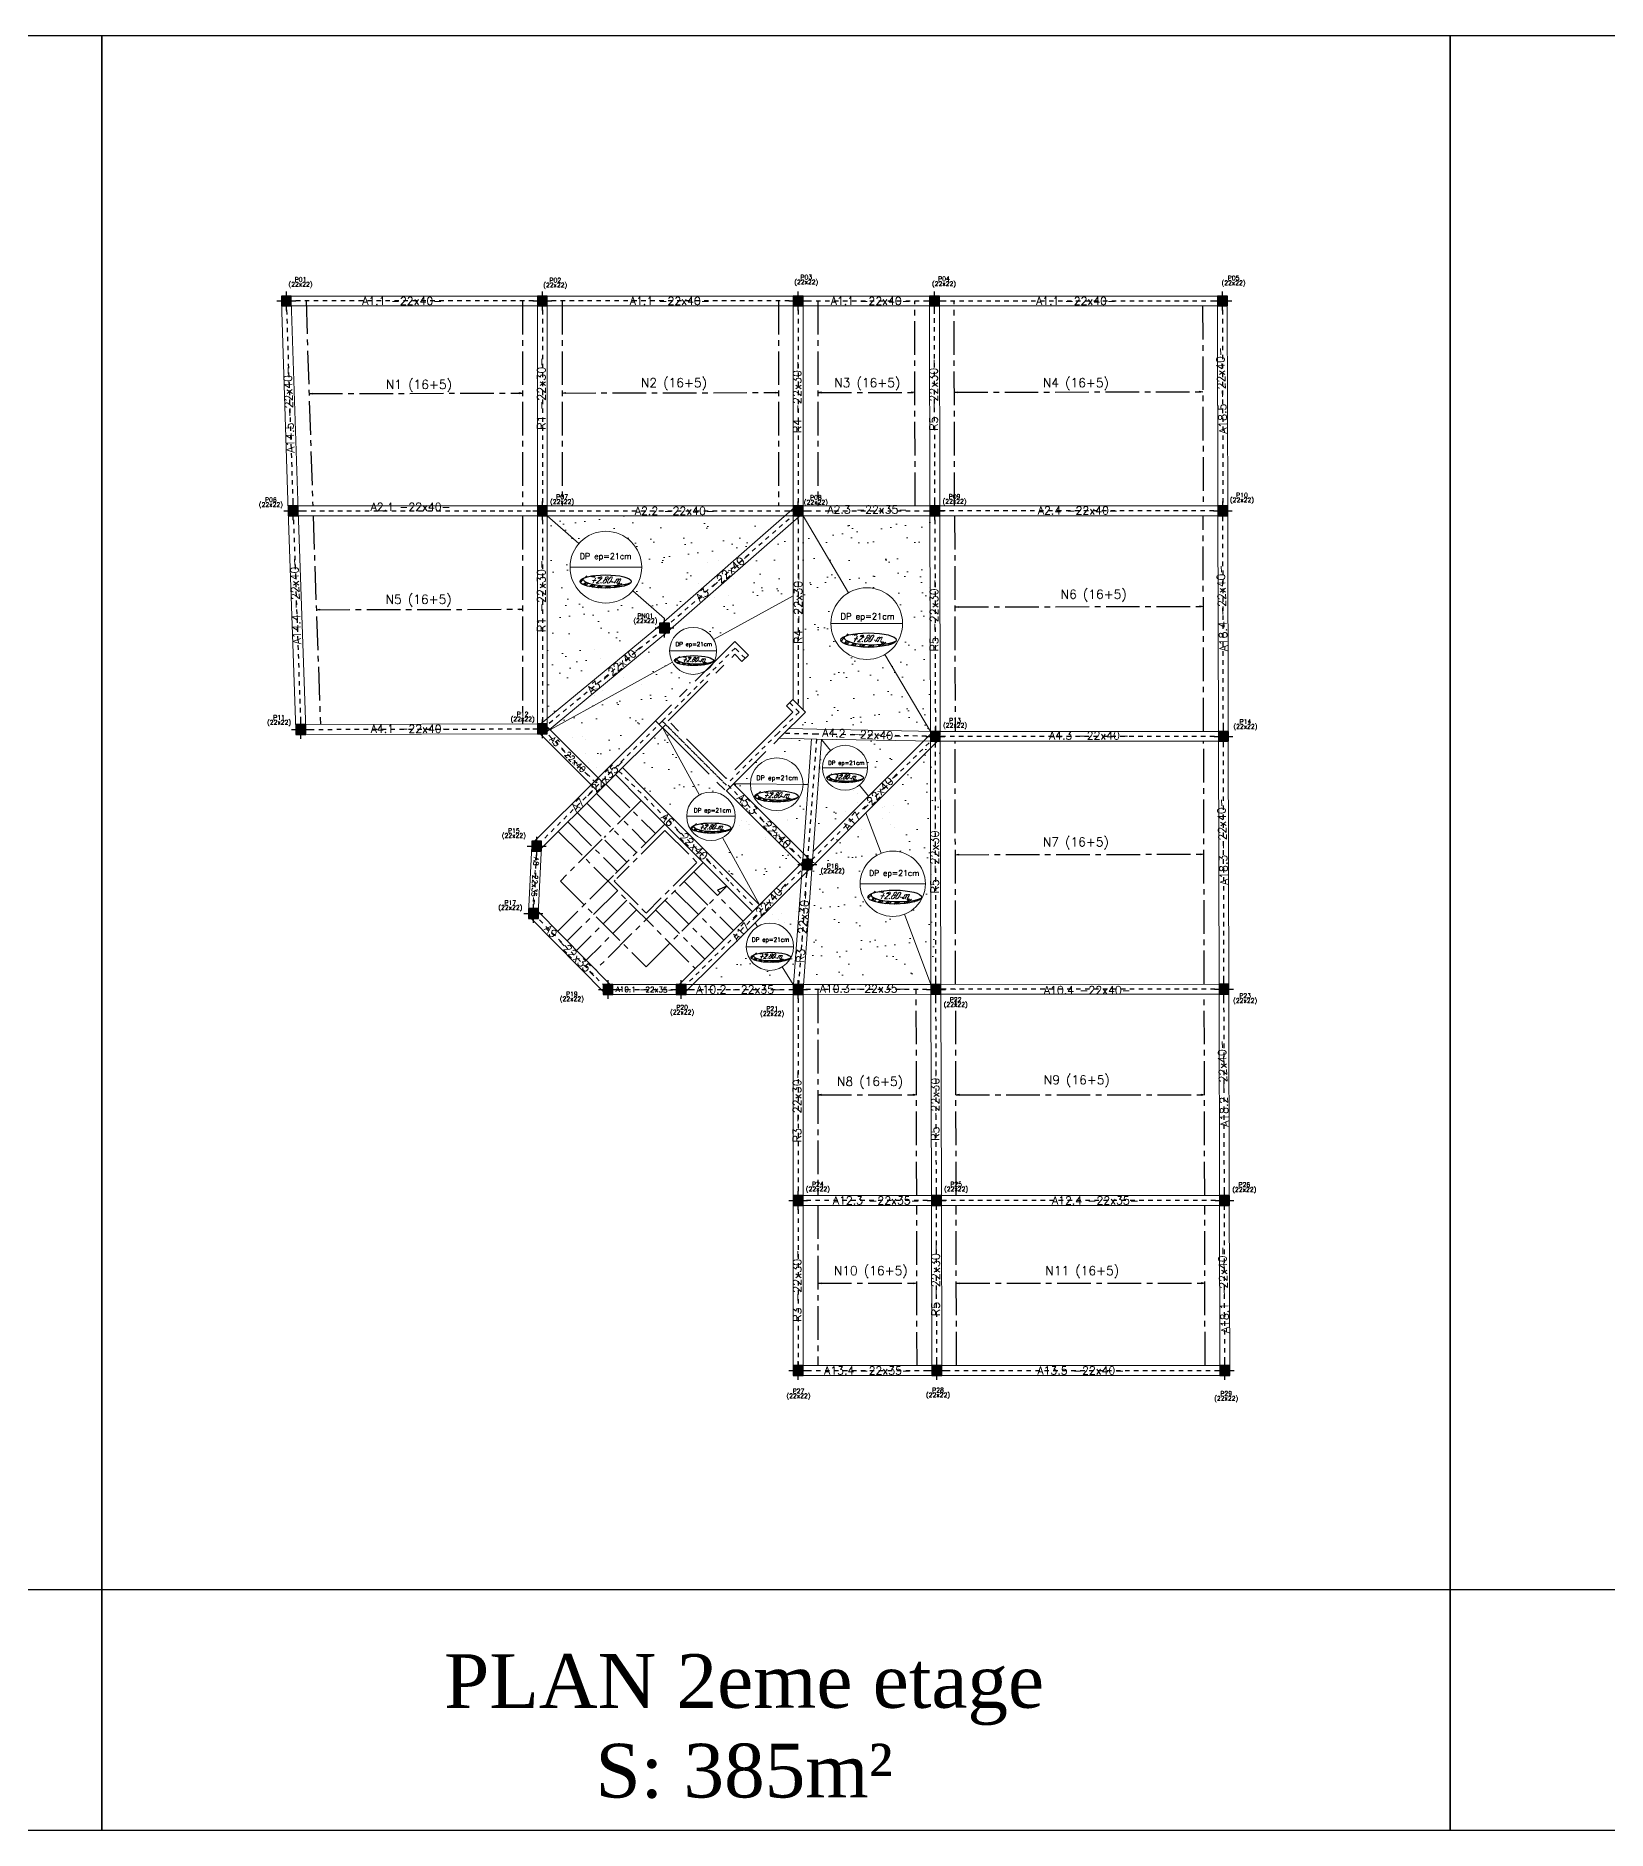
# Model space of a CAD drawing. Header units: millimetres. Extents: x 2068 to 2249, y 1667 to 1707.
# Drawn here: x 2157.22 to 2192.28, y 1667.4 to 1707.44 of the extents above; entities that cross this region are included whole.
import ezdxf
from ezdxf.enums import TextEntityAlignment as Align

# ---------------------------------------------------------------- set-up
doc = ezdxf.new("R2010")
doc.units = ezdxf.units.MM
for name, pattern in [('CENTER', [2, 1.25, -0.25, 0.25, -0.25]), ('CENTER2', [1.125, 0.75, -0.125, 0.125, -0.125]), ('CONTINU', [0])]:
    doc.linetypes.add(name, pattern=pattern)
for name, color, linetype in [('AXE', 1, 'CENTER'), ('Dalle Nervuree', 120, 'CONTINU'), ('Escalierr', 30, 'Continuous'), ('Poteaux', 7, 'Continuous'), ('texte poteau', 7, 'Continuous'), ('texte poutre', 7, 'Continuous'), ('Voiles', 6, 'CENTER')]:
    doc.layers.add(name, color=color, linetype=linetype)
for name, color, linetype, lineweight in [('dalle pleine', 170, 'Continuous', 20), ('Poutre', 50, 'Continuous', 20), ('Raidesseur', 3, 'Continuous', 20)]:
    doc.layers.add(name, color=color, linetype=linetype, lineweight=lineweight)
doc.styles.add('ROMANS', font='romans.shx', dxfattribs={"width": 0.65})
doc.styles.get("Standard").update_dxf_attribs({"font": 'arial.ttf'})
doc.styles.add('STYLE2', font='romanc.shx')
pattern_1 = [(37.5, (2124.0931, 1706.1646), (-0.025197, 0.7707295), [0, -0.608, 0, -0.68, 0, -0.65]), (7.5, (2124.0931, 1706.1646), (0.70791, 1.128858), [0, -0.328, 0, -0.548, 0, -0.21]), (327.5, (2123.6011, 1706.1646), (1.245657, 0.002264), [0, -0.2, 0, -0.72, 0, -0.94]), (317.5, (2123.6011, 1706.1646), (1.20245, 0.35107), [0, -0.1, 0, -0.472, 0, -0.54])]

# ---------------------------------------------------------------- blocks, each defined once
blk = doc.blocks.new('22x22')
at = {"layer": 'AXE', "linetype": 'Continuous', "true_color": 0x293189}
h = blk.add_hatch(color=177, dxfattribs=at)
h.dxf.hatch_style = 1
h.paths.add_polyline_path([(3053.938, 1761.828), (3053.828, 1761.828), (3053.828, 1761.718), (3053.938, 1761.718)])
h.paths.add_polyline_path([(3053.828, 1761.828), (3053.718, 1761.828), (3053.718, 1761.718), (3053.728, 1761.718), (3053.828, 1761.718), (3053.828, 1761.718)])
h.paths.add_polyline_path([(3053.828, 1761.718), (3053.728, 1761.718), (3053.718, 1761.718), (3053.718, 1761.608), (3053.828, 1761.608), (3053.828, 1761.618)])
h.paths.add_polyline_path([(3053.938, 1761.718), (3053.828, 1761.718), (3053.828, 1761.718), (3053.828, 1761.618), (3053.828, 1761.608), (3053.938, 1761.608)])
at = {"layer": 'Poteaux', "linetype": 'Continuous'}
for p, q in [((3053.618, 1761.718), (3053.728, 1761.718)), ((3053.728, 1761.718), (3053.828, 1761.718)), ((3053.828, 1761.828), (3053.828, 1761.928)), ((3053.828, 1761.718), (3053.828, 1761.828)), ((3053.828, 1761.718), (3053.938, 1761.718)), ((3053.828, 1761.618), (3053.828, 1761.718)), ((3053.828, 1761.508), (3053.828, 1761.618)), ((3053.938, 1761.718), (3054.038, 1761.718))]:
    blk.add_line(p, q, dxfattribs=at)
at = {"layer": 'Poteaux'}
blk.add_lwpolyline([(3053.938, 1761.608), (3053.938, 1761.828), (3053.718, 1761.828), (3053.718, 1761.608), (3053.938, 1761.608)], close=True, dxfattribs=at)
blk = doc.blocks.new('_ClosedBlank')
at = {"color": 0, "linetype": 'ByBlock', "lineweight": -2}
for p, q in [((-1, 0.17), (0, 0)), ((-1, 0.17), (-1, -0.17)), ((0, 0), (-1, -0.17))]:
    blk.add_line(p, q, dxfattribs=at)

msp = doc.modelspace()

# ---------------------------------------------------------------- hatches: boundary and pattern name
at = {"layer": 'dalle pleine', "linetype": 'Continuous'}
h = msp.add_hatch(dxfattribs=at)
h.set_pattern_fill('AR-SAND', scale=0.4)
h.set_pattern_definition(pattern_1)
h.paths.add_polyline_path([(2173.933, 1696.729), (2168.628, 1696.729), (2169.334, 1696.11, -0.692128), (2170.735, 1695.583, -0.181944), (2170.537, 1695.055), (2171.243, 1694.436), (2171.243, 1694.373)])
h.paths.add_polyline_path([(2171.133, 1694.278), (2171.133, 1694.336), (2171.201, 1694.336), (2171.243, 1694.373), (2171.243, 1694.436), (2170.537, 1695.055, -0.692128), (2169.135, 1695.583, -0.181944), (2169.334, 1696.11), (2168.628, 1696.729), (2168.628, 1692.207)])
h = msp.add_hatch(dxfattribs=at)
h.set_pattern_fill('AR-SAND', scale=0.4)
h.set_pattern_definition(pattern_1)
h.paths.add_polyline_path([(2174.335, 1696.729), (2175.349, 1695.013, -0.580692), (2176.556, 1694.324, -0.265269), (2176.163, 1693.635), (2177.177, 1691.918), (2177.167, 1696.729), (2177.166, 1696.729)])
h.paths.add_polyline_path([(2174.956, 1694.324, -0.265269), (2175.349, 1695.013), (2174.335, 1696.729), (2174.335, 1692.401), (2174.386, 1692.35), (2174.016, 1691.979), (2174.644, 1691.967), (2177.177, 1691.918), (2176.163, 1693.635, -0.580692)])
h.paths.add_polyline_path([(2177.396, 1693.552), (2177.396, 1695.464), (2177.122, 1695.464), (2177.122, 1693.552)], flags=9)
h = msp.add_hatch(dxfattribs=at)
h.set_pattern_fill('AR-SAND', scale=0.4)
h.set_pattern_definition(pattern_1)
h.paths.add_polyline_path([(2171.353, 1694.177), (2171.353, 1694.116), (2171.282, 1694.116), (2168.691, 1691.974), (2168.728, 1691.974), (2171.422, 1693.46, -0.126718), (2171.356, 1693.713, -0.775068), (2172.34, 1693.966), (2174.115, 1694.946), (2174.115, 1696.597)])
h.paths.add_polyline_path([(2169.531, 1692.603), (2170.928, 1693.827), (2170.751, 1694.028), (2169.354, 1692.804)], flags=24)
h = msp.add_hatch(dxfattribs=at)
h.set_pattern_fill('AR-SAND', scale=0.4)
h.set_pattern_definition(pattern_1)
h.paths.add_polyline_path([(2172.16, 1693.27, -0.431149), (2171.422, 1693.46), (2168.728, 1691.974), (2168.691, 1691.974), (2168.681, 1691.966), (2169.762, 1690.88), (2171.044, 1692.157), (2171.045, 1692.155)])
h = msp.add_hatch(dxfattribs=at)
h.set_pattern_fill('AR-SAND', scale=0.4)
h.set_pattern_definition(pattern_1)
h.paths.add_polyline_path([(2171.2, 1692.001), (2170.305, 1691.11), (2170.879, 1690.534), (2171.409, 1690.004), (2172.262, 1689.151), (2172.793, 1688.62), (2173.363, 1688.046), (2172.541, 1689.549, -0.569671), (2171.74, 1690.023, -0.274152), (2172.022, 1690.498)])
h = msp.add_hatch(dxfattribs=at)
h.set_pattern_fill('AR-SAND', scale=0.4)
h.set_pattern_definition(pattern_1)
h.paths.add_polyline_path([(2172.629, 1690.592), (2172.619, 1690.582), (2171.353, 1691.848), (2171.2, 1692.001), (2172.022, 1690.498, -0.569671), (2172.822, 1690.023, -0.274152), (2172.541, 1689.549), (2173.363, 1688.046), (2174.273, 1688.949)])
h = msp.add_hatch(dxfattribs=at)
h.set_pattern_fill('AR-SAND', scale=0.4)
h.set_pattern_definition(pattern_1)
h.paths.add_polyline_path([(2174.524, 1691.749), (2173.8, 1691.763), (2172.785, 1690.748), (2173.158, 1690.744, -1), (2174.335, 1690.733), (2174.449, 1690.732)])
h.paths.add_polyline_path([(2174.449, 1690.732), (2174.335, 1690.733, -1), (2173.158, 1690.744), (2172.785, 1690.748), (2174.337, 1689.196)])
h.paths.add_polyline_path([(2174.481, 1688.223), (2174.623, 1690.13), (2174.349, 1690.151), (2174.208, 1688.244)], flags=9)
h = msp.add_hatch(dxfattribs=at)
h.set_pattern_fill('AR-SAND', scale=0.4)
h.set_pattern_definition(pattern_1)
h.paths.add_polyline_path([(2177.398, 1691.696), (2177.177, 1691.696), (2174.548, 1689.067), (2174.539, 1688.944), (2174.539, 1688.838), (2174.531, 1688.838), (2174.343, 1686.269), (2177.19, 1686.271), (2176.595, 1687.836, -0.525051), (2175.609, 1688.517, -1), (2177.064, 1688.517, -0.311431), (2176.595, 1687.836), (2177.19, 1686.271), (2177.3, 1686.271), (2177.41, 1686.271)])
h.paths.add_polyline_path([(2177.409, 1688.148), (2177.409, 1690.06), (2177.134, 1690.06), (2177.134, 1688.148)], flags=25)
h = msp.add_hatch(dxfattribs=at)
h.set_pattern_fill('AR-SAND', scale=0.4)
h.set_pattern_definition(pattern_1)
h.paths.add_polyline_path([(2177.027, 1691.701), (2174.744, 1691.745), (2174.744, 1691.739), (2174.949, 1691.492, -0.63569), (2175.774, 1691.106, -0.222726), (2175.593, 1690.719), (2175.798, 1690.473)])
h.paths.add_polyline_path([(2175.798, 1690.473), (2175.593, 1690.719, -0.63569), (2174.768, 1691.106, -0.222726), (2174.949, 1691.492), (2174.744, 1691.739), (2174.56, 1689.235)])
h = msp.add_hatch(dxfattribs=at)
h.set_pattern_fill('AR-SAND', scale=0.4)
h.set_pattern_definition(pattern_1)
h.paths.add_polyline_path([(2174.298, 1688.663), (2173.269, 1687.643), (2173.319, 1687.561, -0.586883), (2174.122, 1687.112, -0.260332), (2173.872, 1686.664), (2174.115, 1686.269), (2174.123, 1686.269)])
h.paths.add_polyline_path([(2173.069, 1687.112, -0.260332), (2173.319, 1687.561), (2173.269, 1687.643), (2171.883, 1686.268), (2174.115, 1686.269), (2174.115, 1686.269), (2173.872, 1686.664, -0.586883)])
h.paths.add_polyline_path([(2174.481, 1688.223), (2174.623, 1690.13), (2174.349, 1690.151), (2174.208, 1688.244)], flags=9)
h = msp.add_hatch(dxfattribs=at)
h.set_pattern_fill('AR-SAND', scale=0.4)
h.set_pattern_definition(pattern_1)
h.paths.add_polyline_path([(2175.609, 1688.517, -0.311431), (2176.078, 1689.197), (2175.735, 1690.099), (2174.539, 1688.903), (2174.539, 1688.838), (2174.531, 1688.838), (2174.343, 1686.269), (2177.19, 1686.271), (2176.595, 1687.836, -0.525051)])
at = {"layer": 'texte poutre'}
h = msp.add_hatch(dxfattribs=at)
h.set_pattern_fill('GOST_GROUND', color=256, scale=0.013389, style=0)
h.set_pattern_definition([(45, (36605.35897, -4254.25171), (0.1893555743, -1e-17), [0.2677892213]), (45, (36605.39913, -4254.25171), (0.1893555743, -1e-17), [0.2677892213]), (45, (36605.4393, -4254.25171), (0.1893555743, -1e-17), [0.2677892213])])
edge = h.paths.add_edge_path()
edge.add_ellipse((2170, 1695.315), major_axis=(0.571, 0), ratio=0.257456, start_angle=171.1582, end_angle=330.0477, ccw=False)
edge.add_ellipse((2169.931, 1695.264), major_axis=(0.571, 0), ratio=0.257456, start_angle=150.0477, end_angle=351.1582)
h = msp.add_hatch(dxfattribs=at)
h.set_pattern_fill('GOST_GROUND', color=256, scale=0.014519, style=0)
h.set_pattern_definition([(45, (39516.14114, -4757.45031), (0.20532930636, -1e-17), [0.2903794898]), (45, (39516.1847, -4757.45031), (0.20532930636, -1e-17), [0.2903794898]), (45, (39516.22826, -4757.45031), (0.20532930636, -1e-17), [0.2903794898])])
edge = h.paths.add_edge_path()
edge.add_ellipse((2175.871, 1694.012), major_axis=(0.62, 0), ratio=0.257456, start_angle=171.1582, end_angle=330.0477, ccw=False)
edge.add_ellipse((2175.796, 1693.957), major_axis=(0.62, 0), ratio=0.257456, start_angle=150.0477, end_angle=351.1582)
h = msp.add_hatch(dxfattribs=at)
h.set_pattern_fill('GOST_GROUND', color=256, scale=0.010182, style=0)
h.set_pattern_definition([(45, (28357.34061, -2830.64285), (0.1439900482, -9e-18), [0.203632679]), (45, (28357.37116, -2830.64285), (0.1439900482, -9e-18), [0.203632679]), (45, (28357.4017, -2830.64285), (0.1439900482, -9e-18), [0.203632679])])
edge = h.paths.add_edge_path()
edge.add_ellipse((2171.954, 1693.535), major_axis=(0.435, 0), ratio=0.257456, start_angle=171.1582, end_angle=330.0477, ccw=False)
edge.add_ellipse((2171.901, 1693.497), major_axis=(0.435, 0), ratio=0.257456, start_angle=150.0477, end_angle=351.1582)
h = msp.add_hatch(dxfattribs=at)
h.set_pattern_fill('GOST_GROUND', color=256, scale=0.009597, style=0)
h.set_pattern_definition([(45, (26858.05497, -2573.6407), (0.13572713436, -9e-18), [0.1919471542]), (45, (26858.08376, -2573.6407), (0.13572713436, -9e-18), [0.1919471542]), (45, (26858.11255, -2573.6407), (0.13572713436, -9e-18), [0.1919471542])])
edge = h.paths.add_edge_path()
edge.add_ellipse((2175.325, 1690.916), major_axis=(0.41, 0), ratio=0.257456, start_angle=171.1582, end_angle=330.0477, ccw=False)
edge.add_ellipse((2175.275, 1690.88), major_axis=(0.41, 0), ratio=0.257456, start_angle=150.0477, end_angle=351.1582)
h = msp.add_hatch(dxfattribs=at)
h.set_pattern_fill('GOST_GROUND', color=256, scale=0.011383, style=0)
h.set_pattern_definition([(45, (31450.17509, -3367.7123), (0.1609869811, -1e-17), [0.227669972]), (45, (31450.20924, -3367.7123), (0.1609869811, -1e-17), [0.227669972]), (45, (31450.24339, -3367.7123), (0.1609869811, -1e-17), [0.227669972])])
edge = h.paths.add_edge_path()
edge.add_ellipse((2173.802, 1690.511), major_axis=(0.486, 0), ratio=0.257456, start_angle=171.1582, end_angle=330.0477, ccw=False)
edge.add_ellipse((2173.743, 1690.468), major_axis=(0.486, 0), ratio=0.257456, start_angle=150.0477, end_angle=351.1582)
h = msp.add_hatch(dxfattribs=at)
h.set_pattern_fill('GOST_GROUND', color=256, scale=0.010386, style=0)
h.set_pattern_definition([(45, (28883.74763, -2925.26134), (0.14688258585, -9e-18), [0.207723345]), (45, (28883.77879, -2925.26134), (0.14688258585, -9e-18), [0.207723345]), (45, (28883.80995, -2925.26134), (0.14688258585, -9e-18), [0.207723345])])
edge = h.paths.add_edge_path()
edge.add_ellipse((2172.337, 1689.801), major_axis=(0.443, 0), ratio=0.257456, start_angle=171.1582, end_angle=330.0477, ccw=False)
edge.add_ellipse((2172.283, 1689.761), major_axis=(0.443, 0), ratio=0.257456, start_angle=150.0477, end_angle=351.1582)
h = msp.add_hatch(dxfattribs=at)
h.set_pattern_fill('GOST_GROUND', color=256, scale=0.014053, style=0)
h.set_pattern_definition([(45, (38318.56302, -4556.17705), (0.19874077665, -1e-17), [0.2810619017]), (45, (38318.60517, -4556.17705), (0.19874077665, -1e-17), [0.2810619017]), (45, (38318.64733, -4556.17705), (0.19874077665, -1e-17), [0.2810619017])])
edge = h.paths.add_edge_path()
edge.add_ellipse((2176.454, 1688.273), major_axis=(0.6, 0), ratio=0.257456, start_angle=171.1582, end_angle=330.0477, ccw=False)
edge.add_ellipse((2176.381, 1688.22), major_axis=(0.6, 0), ratio=0.257456, start_angle=150.0477, end_angle=351.1582)
h = msp.add_hatch(dxfattribs=at)
h.set_pattern_fill('GOST_GROUND', color=256, scale=0.010281, style=0)
h.set_pattern_definition([(45, (28614.15475, -2881.33858), (0.14539280357, -9e-18), [0.2056164747]), (45, (28614.18559, -2881.33858), (0.14539280357, -9e-18), [0.2056164747]), (45, (28614.21644, -2881.33858), (0.14539280357, -9e-18), [0.2056164747])])
edge = h.paths.add_edge_path()
edge.add_ellipse((2173.669, 1686.914), major_axis=(0.439, 0), ratio=0.257456, start_angle=171.1582, end_angle=330.0477, ccw=False)
edge.add_ellipse((2173.616, 1686.875), major_axis=(0.439, 0), ratio=0.257456, start_angle=150.0477, end_angle=351.1582)

# ---------------------------------------------------------------- linework, layer by layer
for p, q in [((2158.685, 1707.44), (2128.595, 1707.44)), ((2158.685, 1667.396), (2158.685, 1707.44)), ((2188.776, 1707.44), (2158.685, 1707.44)), ((2158.685, 1707.44), (2158.685, 1667.396)), ((2188.776, 1667.396), (2188.776, 1707.44)), ((2218.866, 1707.44), (2188.776, 1707.44)), ((2188.776, 1707.44), (2188.776, 1667.396)), ((2128.595, 1672.769), (2158.685, 1672.769)), ((2158.685, 1672.769), (2188.776, 1672.769)), ((2188.776, 1672.769), (2218.866, 1672.769)), ((2128.595, 1667.396), (2158.685, 1667.396)), ((2158.685, 1667.396), (2188.776, 1667.396)), ((2188.776, 1667.396), (2218.866, 1667.396))]:
    msp.add_line(p, q)
at = {"layer": 'AXE', "linetype": 'CENTER2', "ltscale": 0.02}
for p, q in [((2168.518, 1701.524), (2162.804, 1701.524)), ((2162.804, 1701.524), (2162.956, 1696.839)), ((2174.225, 1701.524), (2168.518, 1701.524)), ((2168.518, 1701.524), (2168.518, 1696.839)), ((2174.225, 1701.524), (2174.225, 1696.839)), ((2174.225, 1701.524), (2183.692, 1701.524)), ((2177.276, 1696.839), (2177.266, 1701.524)), ((2183.692, 1701.523), (2183.703, 1696.839)), ((2162.956, 1696.839), (2168.518, 1696.839)), ((2162.956, 1696.839), (2162.956, 1696.839)), ((2162.956, 1696.839), (2163.129, 1691.962)), ((2168.518, 1696.839), (2174.225, 1696.839)), ((2168.518, 1696.839), (2168.518, 1696.839)), ((2168.518, 1696.839), (2168.518, 1691.974)), ((2171.243, 1694.226), (2174.225, 1696.839)), ((2174.225, 1696.839), (2177.276, 1696.839)), ((2174.225, 1696.839), (2174.225, 1696.839)), ((2174.225, 1696.839), (2174.225, 1692.511)), ((2183.703, 1696.839), (2177.276, 1696.839)), ((2177.276, 1696.839), (2177.288, 1691.806)), ((2183.714, 1691.806), (2183.703, 1696.839)), ((2168.518, 1691.974), (2171.243, 1694.226)), ((2171.193, 1692.149), (2172.819, 1693.776)), ((2173.043, 1693.552), (2172.819, 1693.776)), ((2174.245, 1692.35), (2173.769, 1691.873)), ((2174.245, 1692.35), (2174.033, 1692.562)), ((2163.129, 1691.962), (2168.518, 1691.974)), ((2163.129, 1691.962), (2163.129, 1691.962)), ((2171.193, 1692.149), (2168.391, 1689.359)), ((2168.518, 1691.974), (2168.518, 1691.974)), ((2168.518, 1691.974), (2169.762, 1690.724)), ((2171.193, 1692.149), (2172.619, 1690.723)), ((2173.769, 1691.873), (2172.636, 1690.741)), ((2174.642, 1691.857), (2173.908, 1691.871)), ((2177.288, 1691.806), (2174.642, 1691.857)), ((2177.288, 1691.806), (2174.429, 1688.948)), ((2174.634, 1691.747), (2174.429, 1688.948)), ((2177.3, 1686.161), (2177.288, 1691.806)), ((2183.714, 1691.806), (2177.288, 1691.806)), ((2177.288, 1691.806), (2177.288, 1691.806)), ((2183.727, 1686.165), (2183.714, 1691.806)), ((2169.762, 1690.724), (2169.762, 1690.724)), ((2174.429, 1688.948), (2172.636, 1690.741)), ((2168.391, 1689.359), (2168.317, 1687.852)), ((2174.429, 1688.948), (2171.615, 1686.158)), ((2174.429, 1688.948), (2174.225, 1686.159)), ((2174.429, 1688.948), (2174.429, 1688.948)), ((2168.317, 1687.852), (2169.983, 1686.157)), ((2169.983, 1686.157), (2171.615, 1686.158)), ((2169.983, 1686.157), (2169.983, 1686.157)), ((2171.615, 1686.158), (2174.225, 1686.159)), ((2171.615, 1686.158), (2171.615, 1686.158)), ((2177.3, 1686.161), (2174.225, 1686.159)), ((2174.225, 1686.159), (2174.225, 1681.449)), ((2174.225, 1686.159), (2174.225, 1686.159)), ((2183.727, 1686.165), (2177.3, 1686.161)), ((2177.311, 1681.449), (2177.3, 1686.161)), ((2177.3, 1686.161), (2177.3, 1686.161)), ((2183.737, 1681.449), (2183.727, 1686.165)), ((2177.311, 1681.449), (2174.225, 1681.449)), ((2174.225, 1681.449), (2174.225, 1677.653)), ((2174.225, 1681.449), (2174.225, 1681.449)), ((2177.319, 1677.654), (2177.311, 1681.449)), ((2183.737, 1681.449), (2177.311, 1681.449)), ((2177.311, 1681.449), (2177.311, 1681.449)), ((2183.746, 1677.654), (2183.737, 1681.449)), ((2174.225, 1677.653), (2177.319, 1677.654)), ((2174.225, 1677.653), (2174.225, 1677.653)), ((2177.319, 1677.654), (2183.746, 1677.654)), ((2177.319, 1677.654), (2177.319, 1677.654))]:
    msp.add_line(p, q, dxfattribs=at)
msp.add_lwpolyline([(2170.227, 1691.033), (2170.801, 1690.456), (2171.332, 1689.926), (2172.185, 1689.073), (2172.715, 1688.543), (2173.285, 1687.968)], dxfattribs=at)
at = {"layer": 'Dalle Nervuree', "linetype": 'CENTER2', "lineweight": 30}
for p, q in [((2163.244, 1701.538), (2163.393, 1696.949)), ((2168.078, 1701.524), (2168.078, 1696.949)), ((2168.958, 1701.524), (2168.958, 1696.949)), ((2173.785, 1701.524), (2173.785, 1696.949)), ((2174.665, 1701.524), (2174.665, 1696.949)), ((2176.836, 1696.949), (2176.826, 1701.523)), ((2177.716, 1696.949), (2177.706, 1701.525)), ((2183.252, 1701.413), (2183.263, 1696.949)), ((2163.311, 1699.456), (2168.078, 1699.467)), ((2168.958, 1699.469), (2173.785, 1699.479)), ((2174.665, 1699.481), (2176.83, 1699.485)), ((2177.71, 1699.487), (2183.257, 1699.499)), ((2163.4, 1696.729), (2163.565, 1692.073)), ((2168.078, 1696.729), (2168.078, 1692.083)), ((2176.836, 1696.838), (2176.836, 1696.839)), ((2177.717, 1696.729), (2177.727, 1691.916)), ((2183.274, 1691.916), (2183.263, 1696.729)), ((2177.721, 1694.695), (2183.267, 1694.707)), ((2163.474, 1694.634), (2168.078, 1694.644)), ((2177.74, 1686.271), (2177.728, 1691.696)), ((2183.287, 1686.275), (2183.274, 1691.696)), ((2177.733, 1689.165), (2183.28, 1689.177)), ((2174.665, 1686.159), (2174.665, 1681.559)), ((2176.871, 1681.559), (2176.86, 1686.16)), ((2177.74, 1686.161), (2177.74, 1686.162)), ((2177.751, 1681.559), (2177.74, 1686.051)), ((2183.297, 1681.559), (2183.287, 1686.055)), ((2174.665, 1683.806), (2176.865, 1683.806)), ((2177.745, 1683.807), (2183.292, 1683.807)), ((2177.751, 1681.449), (2177.751, 1681.45)), ((2174.665, 1681.339), (2174.665, 1677.763)), ((2176.879, 1677.763), (2176.871, 1681.339)), ((2177.759, 1677.764), (2177.751, 1681.339)), ((2183.306, 1677.764), (2183.298, 1681.339)), ((2174.665, 1679.601), (2176.875, 1679.601)), ((2177.755, 1679.601), (2183.302, 1679.602))]:
    msp.add_line(p, q, dxfattribs=at)
at = {"layer": 'dalle pleine', "linetype": 'Continuous'}
for p, q in [((2168.628, 1696.729), (2169.334, 1696.11)), ((2174.335, 1696.729), (2175.349, 1695.013)), ((2169.135, 1695.583), (2170.735, 1695.583)), ((2170.537, 1695.055), (2171.243, 1694.436)), ((2172.34, 1693.966), (2174.115, 1694.946)), ((2174.956, 1694.324), (2176.556, 1694.324)), ((2168.728, 1691.974), (2171.422, 1693.46)), ((2171.356, 1693.713), (2172.405, 1693.713)), ((2176.163, 1693.635), (2177.177, 1691.918)), ((2171.2, 1692.001), (2172.022, 1690.498)), ((2174.744, 1691.739), (2174.949, 1691.492)), ((2174.768, 1691.106), (2175.774, 1691.106)), ((2172.785, 1690.748), (2173.158, 1690.744)), ((2173.158, 1690.744), (2174.335, 1690.733)), ((2174.335, 1690.733), (2174.449, 1690.732)), ((2175.593, 1690.719), (2175.798, 1690.473)), ((2171.74, 1690.023), (2172.822, 1690.023)), ((2176.078, 1689.197), (2175.735, 1690.099)), ((2172.541, 1689.549), (2173.363, 1688.046)), ((2175.609, 1688.517), (2177.064, 1688.517)), ((2173.319, 1687.561), (2173.269, 1687.643)), ((2177.19, 1686.271), (2176.595, 1687.836)), ((2173.069, 1687.112), (2174.122, 1687.112)), ((2174.115, 1686.269), (2173.872, 1686.664))]:
    msp.add_line(p, q, dxfattribs=at)
for centre, radius in [((2169.935, 1695.583), 0.8), ((2175.756, 1694.324), 0.8), ((2171.881, 1693.713), 0.524), ((2175.271, 1691.106), 0.503), ((2173.747, 1690.739), 0.588), ((2172.281, 1690.023), 0.541), ((2176.337, 1688.517), 0.728), ((2173.596, 1687.112), 0.527)]:
    msp.add_circle(centre, radius, dxfattribs=at)
at = {"layer": 'Escalierr', "linetype": 'CENTER2', "lineweight": 30}
for p, q in [((2169.936, 1690.742), (2171.042, 1689.636)), ((2169.51, 1690.319), (2170.617, 1689.212)), ((2169.723, 1690.531), (2170.83, 1689.424)), ((2169.085, 1689.896), (2170.193, 1688.788)), ((2169.298, 1690.107), (2169.838, 1689.568)), ((2168.873, 1689.684), (2171.931, 1686.626)), ((2169.914, 1689.491), (2170.405, 1689)), ((2171.254, 1689.848), (2170.148, 1688.743)), ((2171.254, 1689.707), (2170.182, 1688.635)), ((2171.254, 1689.707), (2171.965, 1688.995)), ((2170.108, 1688.703), (2168.861, 1687.456)), ((2172.107, 1688.995), (2169.707, 1686.595)), ((2171.965, 1688.995), (2170.834, 1687.864)), ((2171.895, 1688.783), (2172.996, 1687.682)), ((2170.193, 1688.363), (2169.071, 1687.242)), ((2170.142, 1688.595), (2170.122, 1688.576)), ((2170.122, 1688.576), (2170.834, 1687.864)), ((2171.47, 1688.359), (2172.57, 1687.26)), ((2171.683, 1688.571), (2172.783, 1687.471)), ((2170.405, 1688.151), (2169.281, 1687.028)), ((2170.622, 1687.935), (2169.496, 1686.809)), ((2171.046, 1687.935), (2172.144, 1686.837)), ((2171.258, 1688.147), (2172.357, 1687.048))]:
    msp.add_line(p, q, dxfattribs=at)
for points in [[(2170.723, 1690.379), (2169.895, 1689.551)], [(2169.855, 1689.511), (2168.92, 1688.576), (2170.834, 1686.662), (2172.637, 1688.465), (2172.424, 1688.377), (2172.487, 1688.314)]]:
    msp.add_lwpolyline(points, dxfattribs=at)
at = {"layer": 'Poutre', "linetype": 'Continuous'}
for p, q in [((2162.694, 1701.52), (2162.846, 1696.836)), ((2162.914, 1701.634), (2183.582, 1701.634)), ((2162.914, 1701.527), (2163.066, 1696.843)), ((2162.914, 1701.414), (2183.582, 1701.414)), ((2183.582, 1701.414), (2183.593, 1696.949)), ((2183.802, 1701.414), (2183.813, 1696.949)), ((2162.846, 1696.835), (2163.019, 1691.958)), ((2162.956, 1696.949), (2168.518, 1696.949)), ((2162.956, 1696.729), (2168.518, 1696.729)), ((2163.066, 1696.843), (2163.239, 1691.966)), ((2168.518, 1696.949), (2174.225, 1696.949)), ((2168.518, 1696.729), (2174.225, 1696.729)), ((2171.17, 1694.309), (2174.153, 1696.922)), ((2171.315, 1694.144), (2174.298, 1696.757)), ((2174.115, 1696.839), (2174.115, 1692.621)), ((2174.225, 1696.949), (2177.276, 1696.949)), ((2174.225, 1696.729), (2177.276, 1696.729)), ((2174.335, 1696.839), (2174.335, 1692.401)), ((2183.703, 1696.949), (2177.276, 1696.949)), ((2183.703, 1696.729), (2177.276, 1696.729)), ((2183.604, 1691.806), (2183.593, 1696.839)), ((2183.824, 1691.807), (2183.813, 1696.84)), ((2168.448, 1692.059), (2171.173, 1694.311)), ((2168.588, 1691.889), (2171.313, 1694.142)), ((2163.129, 1692.072), (2168.518, 1692.084)), ((2163.129, 1691.852), (2168.518, 1691.864)), ((2171.115, 1692.227), (2168.313, 1689.437)), ((2168.44, 1691.896), (2169.761, 1690.569)), ((2171.27, 1692.071), (2168.468, 1689.281)), ((2168.596, 1692.051), (2169.917, 1690.724)), ((2174.644, 1691.967), (2174.016, 1691.979)), ((2177.21, 1691.884), (2174.56, 1689.235)), ((2177.29, 1691.916), (2174.644, 1691.967)), ((2183.714, 1691.916), (2177.288, 1691.916)), ((2174.64, 1691.747), (2173.8, 1691.763)), ((2177.365, 1691.729), (2174.507, 1688.87)), ((2177.285, 1691.696), (2174.64, 1691.747)), ((2183.714, 1691.696), (2177.288, 1691.696)), ((2183.617, 1686.165), (2183.604, 1691.806)), ((2183.837, 1686.165), (2183.824, 1691.807)), ((2174.507, 1689.026), (2172.785, 1690.748)), ((2174.351, 1688.87), (2172.629, 1690.592)), ((2168.281, 1689.364), (2168.207, 1687.858)), ((2168.501, 1689.354), (2168.427, 1687.847)), ((2174.384, 1689.058), (2174.351, 1689.026)), ((2174.352, 1689.026), (2171.538, 1686.236)), ((2174.507, 1688.87), (2171.693, 1686.08)), ((2168.396, 1687.929), (2170.029, 1686.267)), ((2168.239, 1687.775), (2169.904, 1686.08)), ((2169.983, 1686.267), (2171.615, 1686.268)), ((2171.615, 1686.268), (2174.225, 1686.269)), ((2177.3, 1686.271), (2174.225, 1686.269)), ((2183.727, 1686.275), (2177.3, 1686.271)), ((2169.983, 1686.047), (2171.615, 1686.048)), ((2171.615, 1686.048), (2174.225, 1686.049)), ((2177.3, 1686.051), (2174.225, 1686.049)), ((2183.727, 1686.055), (2177.3, 1686.051)), ((2183.627, 1681.449), (2183.617, 1686.165)), ((2183.847, 1681.45), (2183.837, 1686.165)), ((2177.311, 1681.559), (2174.225, 1681.559)), ((2183.737, 1681.559), (2177.311, 1681.559)), ((2183.636, 1677.654), (2183.627, 1681.449)), ((2183.856, 1677.654), (2183.847, 1681.45)), ((2177.311, 1681.339), (2174.225, 1681.339)), ((2183.737, 1681.339), (2177.311, 1681.339)), ((2174.225, 1677.763), (2177.319, 1677.764)), ((2174.225, 1677.543), (2177.319, 1677.544)), ((2177.319, 1677.764), (2183.746, 1677.764)), ((2177.319, 1677.544), (2183.746, 1677.544))]:
    msp.add_line(p, q, dxfattribs=at)
for points in [[(2170.305, 1691.11), (2170.879, 1690.534), (2171.409, 1690.004), (2172.262, 1689.151), (2172.793, 1688.62), (2173.363, 1688.046)], [(2170.149, 1690.955), (2170.723, 1690.379), (2171.254, 1689.848), (2172.107, 1688.995), (2172.637, 1688.465), (2173.207, 1687.891)]]:
    msp.add_lwpolyline(points, dxfattribs=at)
at = {"layer": 'Raidesseur', "linetype": 'Continuous'}
for p, q in [((2168.408, 1701.524), (2168.408, 1696.839)), ((2168.628, 1701.524), (2168.628, 1696.839)), ((2174.115, 1701.524), (2174.115, 1696.839)), ((2174.335, 1701.524), (2174.335, 1696.839)), ((2177.166, 1696.839), (2177.156, 1701.524)), ((2177.386, 1696.84), (2177.376, 1701.524)), ((2168.408, 1696.839), (2168.408, 1691.974)), ((2168.628, 1696.839), (2168.628, 1691.974)), ((2177.166, 1696.839), (2177.178, 1691.806)), ((2177.386, 1696.84), (2177.398, 1691.807)), ((2174.524, 1691.755), (2174.319, 1688.956)), ((2174.744, 1691.739), (2174.539, 1688.94)), ((2177.19, 1686.161), (2177.178, 1691.806)), ((2177.41, 1686.161), (2177.398, 1691.807)), ((2174.319, 1688.956), (2174.115, 1686.167)), ((2174.539, 1688.94), (2174.335, 1686.151)), ((2174.115, 1686.159), (2174.115, 1681.449)), ((2174.335, 1686.159), (2174.335, 1681.449)), ((2177.201, 1681.449), (2177.19, 1686.161)), ((2177.421, 1681.45), (2177.41, 1686.161)), ((2174.115, 1681.449), (2174.115, 1677.653)), ((2174.335, 1681.449), (2174.335, 1677.653)), ((2177.209, 1677.653), (2177.201, 1681.449)), ((2177.429, 1677.654), (2177.421, 1681.45))]:
    msp.add_line(p, q, dxfattribs=at)
at = {"layer": 'texte poutre'}
for centre, major_axis in [((2169.931, 1695.264), (0.571, 0)), ((2175.796, 1693.957), (0.62, 0)), ((2171.901, 1693.497), (0.435, 0)), ((2175.275, 1690.88), (0.41, 0)), ((2173.743, 1690.468), (0.486, 0)), ((2172.283, 1689.761), (0.443, 0)), ((2176.381, 1688.22), (0.6, 0)), ((2173.616, 1686.875), (0.439, 0))]:
    msp.add_ellipse(centre, major_axis=major_axis, ratio=0.257456, dxfattribs=at)
for centre, major_axis in [((2170, 1695.315), (0.571, 0)), ((2175.871, 1694.012), (0.62, 0)), ((2171.954, 1693.535), (0.435, 0)), ((2175.325, 1690.916), (0.41, 0)), ((2173.802, 1690.511), (0.486, 0)), ((2172.337, 1689.801), (0.443, 0)), ((2176.454, 1688.273), (0.6, 0)), ((2173.669, 1686.914), (0.439, 0))]:
    msp.add_ellipse(centre, major_axis=major_axis, ratio=0.257456, start_param=2.987275, end_param=5.760419, dxfattribs=at)
at = {"layer": 'Voiles'}
for p, q in [((2172.813, 1693.923), (2171.045, 1692.155)), ((2173.114, 1693.622), (2172.813, 1693.923)), ((2171.328, 1692.155), (2172.813, 1693.64)), ((2172.742, 1693.852), (2172.742, 1693.852)), ((2172.813, 1693.64), (2172.972, 1693.481)), ((2172.972, 1693.481), (2173.114, 1693.622)), ((2173.114, 1693.622), (2172.972, 1693.481)), ((2173.114, 1693.622), (2173.114, 1693.622)), ((2173.114, 1693.622), (2173.114, 1693.622)), ((2174.104, 1692.35), (2173.698, 1691.944)), ((2173.84, 1691.803), (2174.386, 1692.35)), ((2174.104, 1692.632), (2173.962, 1692.491)), ((2173.962, 1692.491), (2174.104, 1692.35)), ((2174.386, 1692.35), (2174.104, 1692.632)), ((2171.045, 1692.155), (2171.353, 1691.848)), ((2171.116, 1692.084), (2171.116, 1692.084)), ((2172.619, 1690.865), (2171.328, 1692.155)), ((2173.698, 1691.944), (2172.619, 1690.865)), ((2171.353, 1691.848), (2172.619, 1690.582)), ((2172.619, 1690.582), (2173.84, 1691.803))]:
    msp.add_line(p, q, dxfattribs=at)
at = {"layer": 'Voiles', "linetype": 'CENTER2', "ltscale": 0.02}
msp.add_line((2172.619, 1690.723), (2171.193, 1692.149), dxfattribs=at)

# ---------------------------------------------------------------- block references
at = {"layer": 'AXE', "color": 7, "linetype": 'Continuous'}
for p in [(-891.023, -60.194), (-885.31, -60.194), (-879.602, -60.194), (-876.562, -60.194), (-870.135, -60.194), (-890.872, -64.879), (-885.31, -64.879), (-879.602, -64.879), (-876.552, -64.879), (-870.125, -64.879), (-882.585, -67.492), (-890.699, -69.756), (-885.31, -69.744), (-876.54, -69.912), (-870.113, -69.912), (-885.437, -72.36), (-879.399, -72.77), (-885.51, -73.866), (-883.845, -75.561), (-882.212, -75.56), (-879.603, -75.559), (-876.527, -75.557), (-870.101, -75.553), (-879.602, -80.269), (-876.517, -80.269), (-870.09, -80.269), (-879.602, -84.065), (-876.508, -84.065), (-870.082, -84.064)]:
    msp.add_blockref('22x22', p, dxfattribs=at)
at = {"layer": 'Dalle Nervuree', "linetype": 'CENTER2', "lineweight": 30, "xscale": 0.075, "yscale": 0.075, "zscale": 0.075, "rotation": 180}
for p in [(2163.311, 1699.456), (2168.958, 1699.469), (2174.665, 1699.481), (2177.71, 1699.487), (2177.721, 1694.695), (2163.474, 1694.634), (2177.733, 1689.165), (2174.665, 1683.806), (2177.745, 1683.807), (2174.665, 1679.601), (2177.755, 1679.601)]:
    msp.add_blockref('_ClosedBlank', p, dxfattribs=at)
at = {"layer": 'Dalle Nervuree', "linetype": 'CENTER2', "lineweight": 30, "xscale": 0.075, "yscale": 0.075, "zscale": 0.075}
for p in [(2168.078, 1699.465), (2173.785, 1699.479), (2176.83, 1699.485), (2183.257, 1699.499), (2183.267, 1694.707), (2168.078, 1694.642), (2183.28, 1689.175), (2176.865, 1683.806), (2183.292, 1683.807), (2176.875, 1679.601), (2183.302, 1679.602)]:
    msp.add_blockref('_ClosedBlank', p, dxfattribs=at)

# ---------------------------------------------------------------- texts
at = {"extrusion": (-0.011624, -0.019204, 0.999748), "insert": (2173.019, 1671.325, -2.767), "char_height": 1.2, "width": 29.39781, "attachment_point": 2, "text_direction": (0.999932, 0.000373, 0.011634)}
msp.add_mtext('{\\fTimes New Roman|b0|i0|c0|p18;PLAN 2eme etage\\PS: 385m²}', dxfattribs=at)
at = {"layer": 'texte poteau', "char_height": 0.1, "width": 0.7532, "attachment_point": 5, "line_spacing_factor": 0.65, "style": 'STYLE2'}
for s, insert in [('\\pxt10;P01\\P\\ptz;(22x22)', (2163.122, 1701.933)), ('\\pxt10;P02\\P\\ptz;(22x22)', (2168.806, 1701.916)), ('\\pxt10;P03\\P\\ptz;(22x22)', (2174.407, 1701.984)), ('\\pxt10;P04\\P\\ptz;(22x22)', (2177.48, 1701.947)), ('\\pxt10;P05\\P\\ptz;(22x22)', (2183.942, 1701.965)), ('\\pxt10;P06\\P\\ptz;(22x22)', (2162.46, 1697.017)), ('\\pxt10;P07\\P\\ptz;(22x22)', (2168.958, 1697.082)), ('\\pxt10;P08\\P\\ptz;(22x22)', (2174.621, 1697.068)), ('\\pxt10;P09\\P\\ptz;(22x22)', (2177.716, 1697.089)), ('\\pxt10;P10\\P\\ptz;(22x22)', (2184.129, 1697.121)), ('\\pxt10;PN01\\P\\ptz;(22x22)', (2170.817, 1694.425)), ('\\pxt10;P11\\P\\ptz;(22x22)', (2162.643, 1692.157)), ('\\pxt10;P12\\P\\ptz;(22x22)', (2168.078, 1692.231)), ('\\pxt10;P13\\P\\ptz;(22x22)', (2177.727, 1692.092)), ('\\pxt10;P14\\P\\ptz;(22x22)', (2184.206, 1692.066)), ('\\pxt10;P15\\P\\ptz;(22x22)', (2167.882, 1689.631)), ('\\pxt10;P16\\P\\ptz;(22x22)', (2174.995, 1688.843)), ('\\pxt10;P17\\P\\ptz;(22x22)', (2167.804, 1688.025)), ('\\pxt10;P19\\P\\ptz;(22x22)', (2169.175, 1685.986)), ('\\pxt10;P22\\P\\ptz;(22x22)', (2177.741, 1685.861)), ('\\pxt10;P23\\P\\ptz;(22x22)', (2184.2, 1685.948)), ('\\pxt10;P20\\P\\ptz;(22x22)', (2171.637, 1685.69)), ('\\pxt10;P21\\P\\ptz;(22x22)', (2173.647, 1685.659)), ('\\pxt10;P24\\P\\ptz;(22x22)', (2174.665, 1681.742)), ('\\pxt10;P25\\P\\ptz;(22x22)', (2177.75, 1681.742)), ('\\pxt10;P26\\P\\ptz;(22x22)', (2184.182, 1681.731)), ('\\pxt10;P27\\P\\ptz;(22x22)', (2174.234, 1677.126)), ('\\pxt10;P28\\P\\ptz;(22x22)', (2177.347, 1677.145)), ('\\pxt10;P29\\P\\ptz;(22x22)', (2183.778, 1677.069))]:
    msp.add_mtext(s, dxfattribs=dict(at, insert=insert))
at = {"layer": 'texte poutre', "style": 'STYLE2'}
for s, height, p in [('A1.1 -22x40-', 0.17856, (2165.39, 1701.524)), ('A1.1 -22x40-', 0.17856, (2171.361, 1701.524)), ('A1.1 -22x40-', 0.17856, (2175.844, 1701.524)), ('A1.1 -22x40-', 0.17856, (2180.425, 1701.524)), ('N1 (16+5)', 0.2, (2165.763, 1699.646)), ('N2 (16+5)', 0.2, (2171.454, 1699.685)), ('N3 (16+5)', 0.2, (2175.768, 1699.685)), ('N4 (16+5)', 0.2, (2180.423, 1699.685)), ('A2.1 -22x40-', 0.17856, (2165.577, 1696.929)), ('A2.2 -22x40-', 0.17856, (2171.474, 1696.839)), ('A2.3 -22x35-', 0.17856, (2175.77, 1696.868)), ('A2.4 -22x40-', 0.17856, (2180.467, 1696.849)), ('DP ep=21cm', 0.1293, (2169.931, 1695.807)), ('N6 (16+5)', 0.2, (2180.821, 1694.964)), ('N5 (16+5)', 0.2, (2165.757, 1694.852)), ('DP ep=21cm', 0.1346, (2175.776, 1694.463)), ('DP ep=21cm', 0.0911, (2171.898, 1693.85)), ('A4.1 -22x40-', 0.17856, (2165.578, 1691.977)), ('A4.3 -22x40-', 0.17856, (2180.715, 1691.826)), ('DP ep=21cm', 0.0901, (2175.3, 1691.2)), ('DP ep=21cm', 0.1039, (2173.759, 1690.864)), ('DP ep=21cm', 0.0926, (2172.315, 1690.141)), ('N7 (16+5)', 0.2, (2180.422, 1689.437)), ('DP ep=21cm', 0.1256, (2176.37, 1688.736)), ('DP ep=21cm', 0.0934, (2173.611, 1687.256)), ('A10.2 -22x35-', 0.17856, (2172.92, 1686.159)), ('A10.3 -22x35-', 0.17856, (2175.674, 1686.176)), ('A10.4 -22x40-', 0.17856, (2180.677, 1686.142)), ('N9 (16+5)', 0.2, (2180.444, 1684.127)), ('N8 (16+5)', 0.2, (2175.83, 1684.091)), ('A12.3 -22x35-', 0.17856, (2175.968, 1681.449)), ('A12.4 -22x35-', 0.17856, (2180.857, 1681.449)), ('N10 (16+5)', 0.2, (2175.846, 1679.869)), ('N11 (16+5)', 0.2, (2180.566, 1679.869)), ('A13.4 -22x35-', 0.17856, (2175.772, 1677.653)), ('A13.5 -22x40-', 0.17856, (2180.533, 1677.654))]:
    msp.add_text(s, height=height, dxfattribs=at).set_placement(p, align=Align.MIDDLE)
for s, height, rotation, p in [('A18.5 -22x40-', 0.17856, 92.0777, (2183.674, 1699.525)), ('A14.5 -22x40-', 0.17856, 92.0777, (2162.864, 1699.102)), ('R1 -22x30-', 0.1829, 90, (2168.496, 1699.454)), ('R4 -22x30-', 0.1829, 90, (2174.203, 1699.38)), ('R5 -22x30-', 0.1829, 90, (2177.248, 1699.433)), ('A3 -22x40-', 0.1786, 41.2219, (2172.561, 1695.383)), ('A14.4 -22x40-', 0.17856, 92.0777, (2163.009, 1694.825)), ('R1 -22x30-', 0.1829, 90, (2168.496, 1694.939)), ('R4 -22x30-', 0.1829, 90, (2174.225, 1694.675)), ('A18.4 -22x40-', 0.17856, 92.0777, (2183.685, 1694.669)), ('R5 -22x30-', 0.1829, 90, (2177.259, 1694.508)), ('A3 -22x40-', 0.1786, 41.2219, (2170.141, 1693.316)), ('A4.2 -22x40-', 0.17856, 357.3805, (2175.653, 1691.855)), ('A5 -22x40-', 0.1377, 314.867, (2169.14, 1691.349)), ('A7 -22x35-', 0.1786, 44.867, (2169.762, 1690.724)), ('A17 -22x40-', 0.17856, 47.1088, (2175.858, 1690.377)), ('A5.3 -22x40-', 0.17856, 314.7597, (2173.533, 1689.845)), ('A18.3 -22x40-', 0.17856, 92.0777, (2183.697, 1689.456)), ('A6 -22x40-', 0.1786, 314.971, (2171.758, 1689.5)), ('R5 -22x30-', 0.1829, 90, (2177.271, 1689.104)), ('A8 -22x35-', 0.1168, 266.4568, (2168.354, 1688.606)), ('A17 -22x40-', 0.17856, 47.3943, (2173.38, 1687.908)), ('R3 -22x30-', 0.1829, 85.7587, (2174.327, 1687.554)), ('A9 -22x35-', 0.1786, 314.497, (2169.15, 1687.005)), ('A10.1 -22x35-', 0.11926, 359.497, (2170.799, 1686.157)), ('A18.2 -22x40-', 0.17856, 92.0777, (2183.709, 1684.057)), ('R3 -22x30-', 0.1829, 90, (2174.202, 1683.549)), ('R5 -22x30-', 0.1829, 90, (2177.284, 1683.587)), ('R3 -22x30-', 0.1829, 90, (2174.203, 1679.545)), ('R5 -22x30-', 0.1829, 90, (2177.292, 1679.671)), ('A18.1 -22x40-', 0.17856, 92.0777, (2183.72, 1679.454))]:
    msp.add_text(s, height=height, rotation=rotation, dxfattribs=at).set_placement(p, align=Align.MIDDLE)
at = {"layer": 'texte poutre', "style": 'ROMANS', "oblique": 30, "width": 0.65}
for height, p in [(0.1373, (2169.582, 1695.228)), (0.1489, (2175.418, 1693.918)), (0.1044, (2171.636, 1693.47)), (0.0984, (2175.025, 1690.854)), (0.1168, (2173.447, 1690.437)), (0.1065, (2172.013, 1689.734)), (0.1441, (2176.015, 1688.183)), (0.1054, (2173.348, 1686.848))]:
    msp.add_text('+2.80 m', height=height, dxfattribs=at).set_placement(p)

doc.saveas('drawing.dxf')
